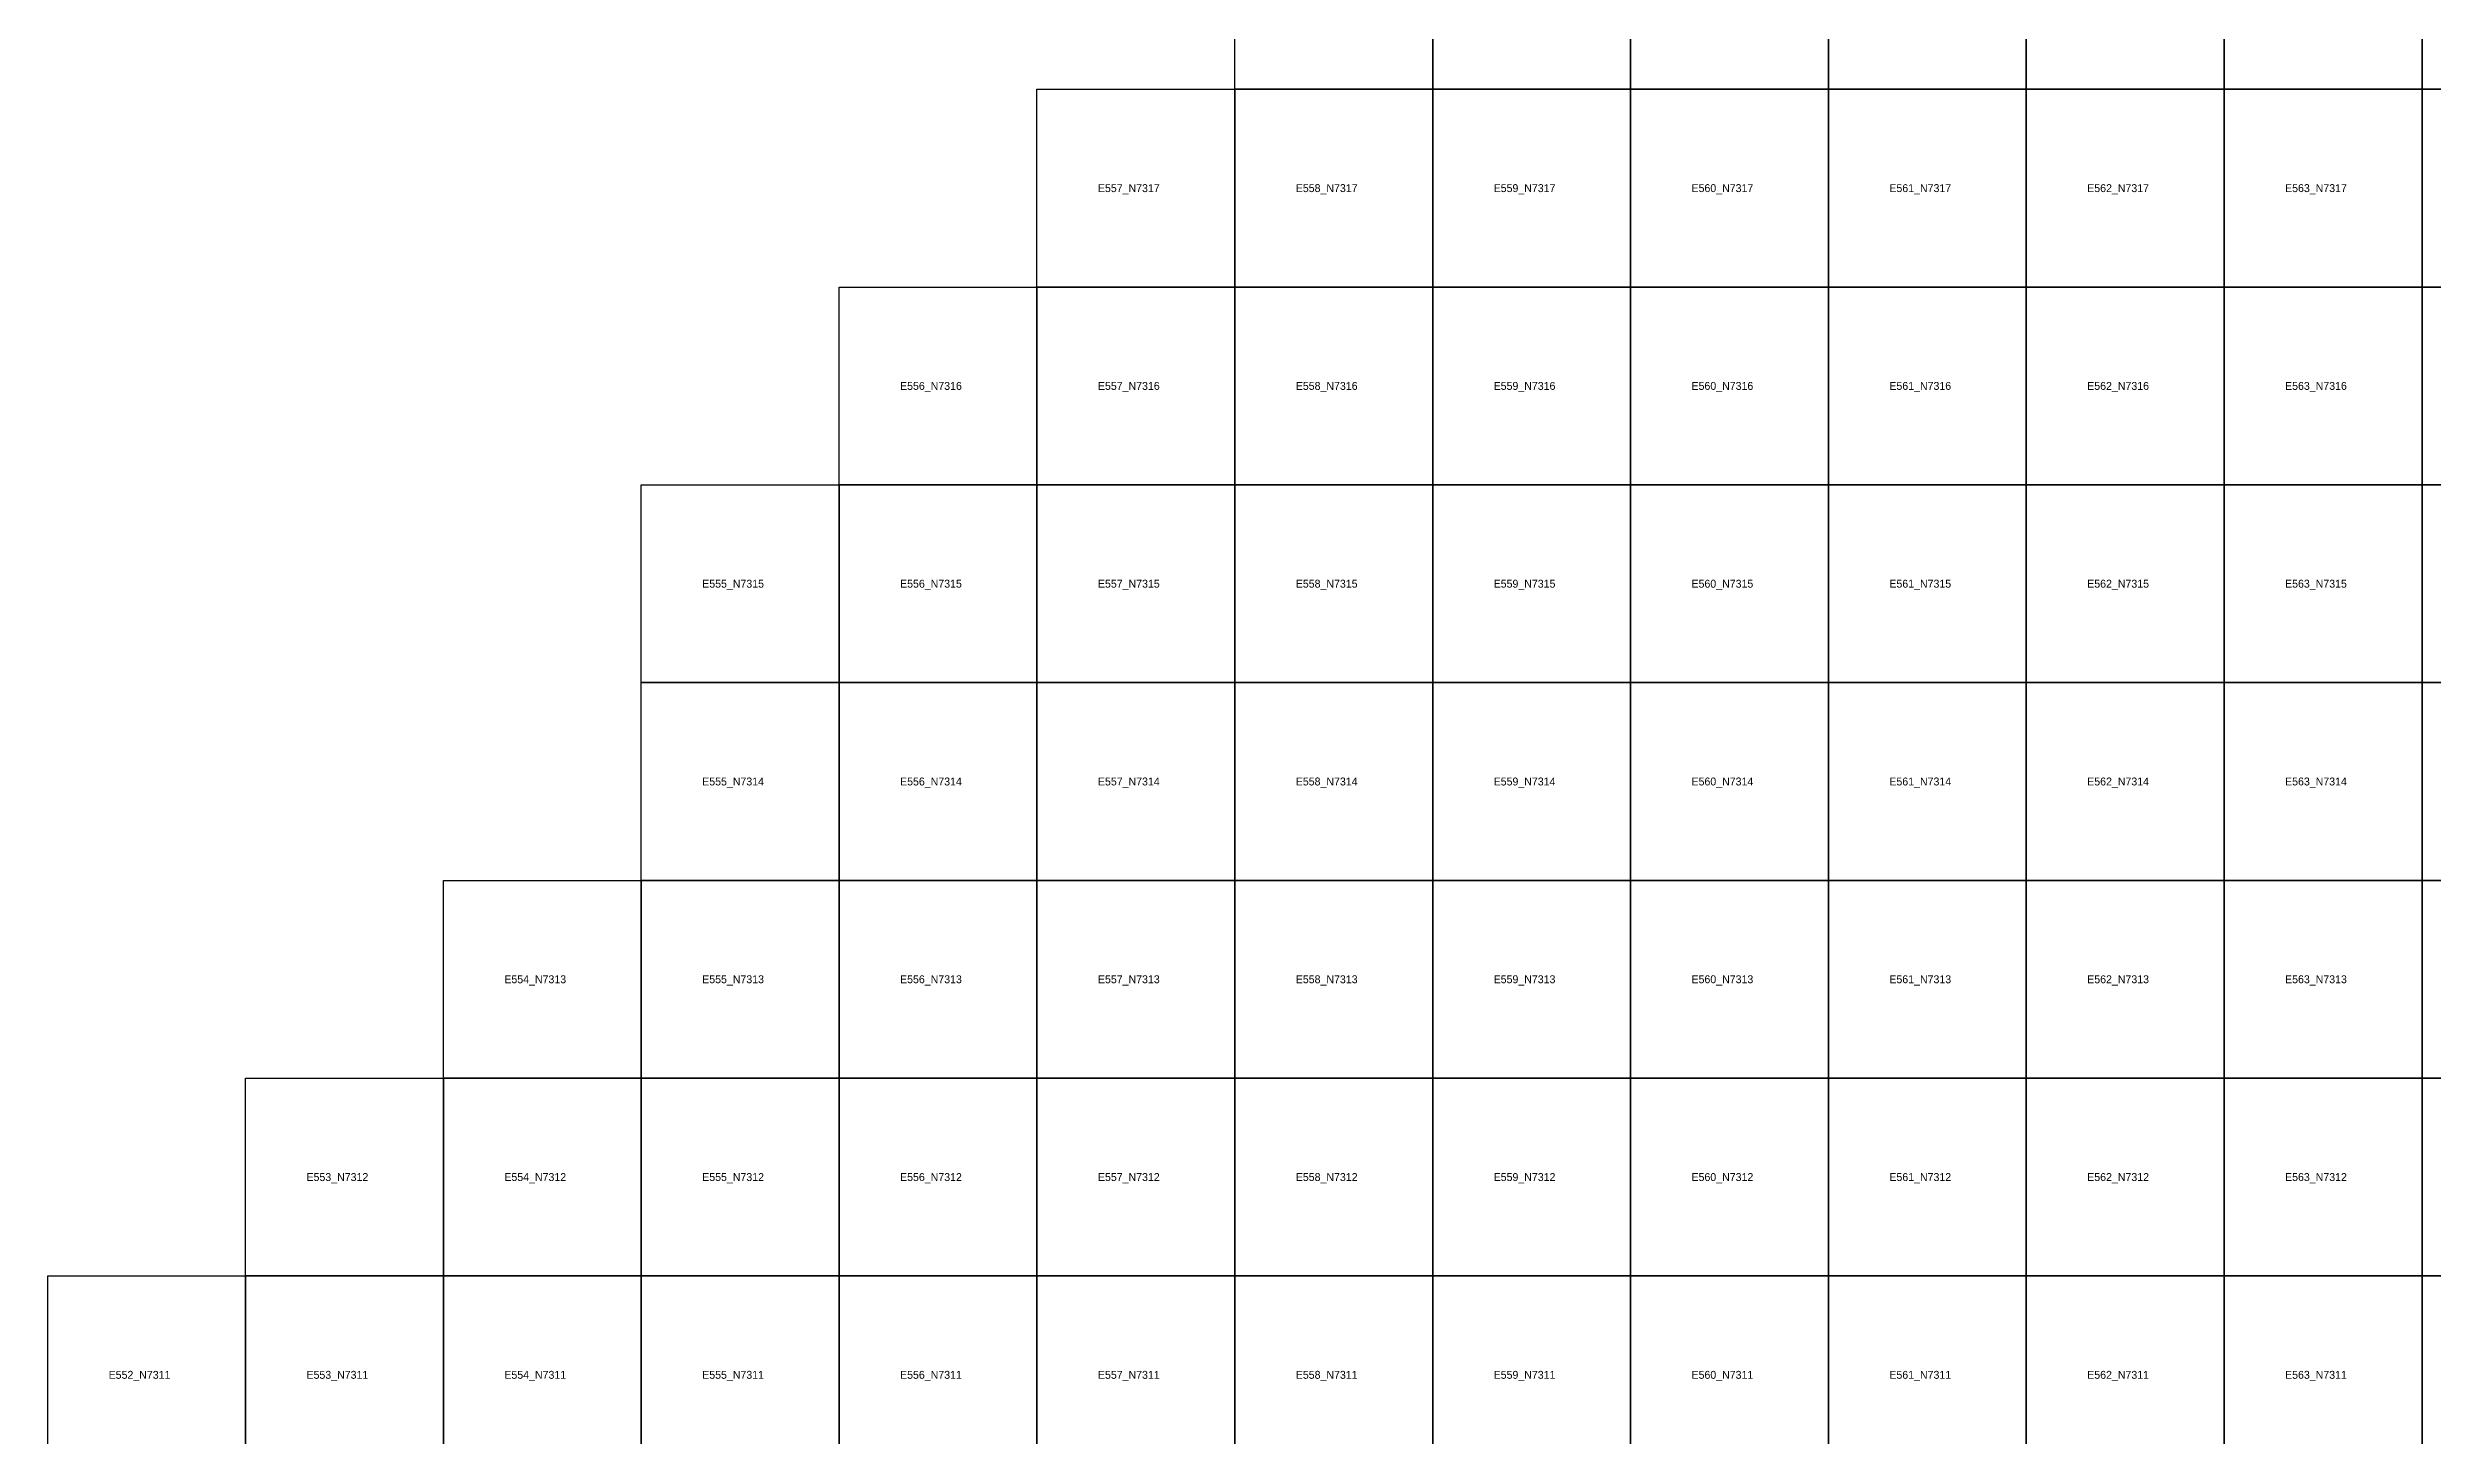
# Model space of a CAD drawing. Extents: x 546000 to 599000, y 7210000 to 7363000.
# Drawn here: x 552000 to 564052, y 7311194 to 7318210 of the extents above; entities that cross this region are included whole.
import ezdxf

# ---------------------------------------------------------------- set-up
doc = ezdxf.new("R2010")
doc.units = 0
doc.layers.add('FEATUREATTRIBS', color=7, linetype='Continuous')

msp = doc.modelspace()

# ---------------------------------------------------------------- linework, layer by layer
at = {"layer": 'FEATUREATTRIBS'}
for points in [[(558000, 7318000), (558000, 7319000), (559000, 7319000), (559000, 7318000)], [(559000, 7318000), (559000, 7319000), (560000, 7319000), (560000, 7318000)], [(560000, 7318000), (560000, 7319000), (561000, 7319000), (561000, 7318000)], [(561000, 7318000), (561000, 7319000), (562000, 7319000), (562000, 7318000)], [(562000, 7318000), (562000, 7319000), (563000, 7319000), (563000, 7318000)], [(563000, 7318000), (563000, 7319000), (564000, 7319000), (564000, 7318000)], [(564000, 7318000), (564000, 7319000), (565000, 7319000), (565000, 7318000)], [(557000, 7317000), (557000, 7318000), (558000, 7318000), (558000, 7317000)], [(558000, 7317000), (558000, 7318000), (559000, 7318000), (559000, 7317000)], [(559000, 7317000), (559000, 7318000), (560000, 7318000), (560000, 7317000)], [(560000, 7317000), (560000, 7318000), (561000, 7318000), (561000, 7317000)], [(561000, 7317000), (561000, 7318000), (562000, 7318000), (562000, 7317000)], [(562000, 7317000), (562000, 7318000), (563000, 7318000), (563000, 7317000)], [(563000, 7317000), (563000, 7318000), (564000, 7318000), (564000, 7317000)], [(564000, 7317000), (564000, 7318000), (565000, 7318000), (565000, 7317000)], [(556000, 7316000), (556000, 7317000), (557000, 7317000), (557000, 7316000)], [(557000, 7316000), (557000, 7317000), (558000, 7317000), (558000, 7316000)], [(558000, 7316000), (558000, 7317000), (559000, 7317000), (559000, 7316000)], [(559000, 7316000), (559000, 7317000), (560000, 7317000), (560000, 7316000)], [(560000, 7316000), (560000, 7317000), (561000, 7317000), (561000, 7316000)], [(561000, 7316000), (561000, 7317000), (562000, 7317000), (562000, 7316000)], [(562000, 7316000), (562000, 7317000), (563000, 7317000), (563000, 7316000)], [(563000, 7316000), (563000, 7317000), (564000, 7317000), (564000, 7316000)], [(564000, 7316000), (564000, 7317000), (565000, 7317000), (565000, 7316000)], [(555000, 7315000), (555000, 7316000), (556000, 7316000), (556000, 7315000)], [(556000, 7315000), (556000, 7316000), (557000, 7316000), (557000, 7315000)], [(557000, 7315000), (557000, 7316000), (558000, 7316000), (558000, 7315000)], [(558000, 7315000), (558000, 7316000), (559000, 7316000), (559000, 7315000)], [(559000, 7315000), (559000, 7316000), (560000, 7316000), (560000, 7315000)], [(560000, 7315000), (560000, 7316000), (561000, 7316000), (561000, 7315000)], [(561000, 7315000), (561000, 7316000), (562000, 7316000), (562000, 7315000)], [(562000, 7315000), (562000, 7316000), (563000, 7316000), (563000, 7315000)], [(563000, 7315000), (563000, 7316000), (564000, 7316000), (564000, 7315000)], [(564000, 7315000), (564000, 7316000), (565000, 7316000), (565000, 7315000)], [(555000, 7314000), (555000, 7315000), (556000, 7315000), (556000, 7314000)], [(556000, 7314000), (556000, 7315000), (557000, 7315000), (557000, 7314000)], [(557000, 7314000), (557000, 7315000), (558000, 7315000), (558000, 7314000)], [(558000, 7314000), (558000, 7315000), (559000, 7315000), (559000, 7314000)], [(559000, 7314000), (559000, 7315000), (560000, 7315000), (560000, 7314000)], [(560000, 7314000), (560000, 7315000), (561000, 7315000), (561000, 7314000)], [(561000, 7314000), (561000, 7315000), (562000, 7315000), (562000, 7314000)], [(562000, 7314000), (562000, 7315000), (563000, 7315000), (563000, 7314000)], [(563000, 7314000), (563000, 7315000), (564000, 7315000), (564000, 7314000)], [(564000, 7314000), (564000, 7315000), (565000, 7315000), (565000, 7314000)], [(554000, 7313000), (554000, 7314000), (555000, 7314000), (555000, 7313000)], [(555000, 7313000), (555000, 7314000), (556000, 7314000), (556000, 7313000)], [(556000, 7313000), (556000, 7314000), (557000, 7314000), (557000, 7313000)], [(557000, 7313000), (557000, 7314000), (558000, 7314000), (558000, 7313000)], [(558000, 7313000), (558000, 7314000), (559000, 7314000), (559000, 7313000)], [(559000, 7313000), (559000, 7314000), (560000, 7314000), (560000, 7313000)], [(560000, 7313000), (560000, 7314000), (561000, 7314000), (561000, 7313000)], [(561000, 7313000), (561000, 7314000), (562000, 7314000), (562000, 7313000)], [(562000, 7313000), (562000, 7314000), (563000, 7314000), (563000, 7313000)], [(563000, 7313000), (563000, 7314000), (564000, 7314000), (564000, 7313000)], [(564000, 7313000), (564000, 7314000), (565000, 7314000), (565000, 7313000)], [(553000, 7312000), (553000, 7313000), (554000, 7313000), (554000, 7312000)], [(554000, 7312000), (554000, 7313000), (555000, 7313000), (555000, 7312000)], [(555000, 7312000), (555000, 7313000), (556000, 7313000), (556000, 7312000)], [(556000, 7312000), (556000, 7313000), (557000, 7313000), (557000, 7312000)], [(557000, 7312000), (557000, 7313000), (558000, 7313000), (558000, 7312000)], [(558000, 7312000), (558000, 7313000), (559000, 7313000), (559000, 7312000)], [(559000, 7312000), (559000, 7313000), (560000, 7313000), (560000, 7312000)], [(560000, 7312000), (560000, 7313000), (561000, 7313000), (561000, 7312000)], [(561000, 7312000), (561000, 7313000), (562000, 7313000), (562000, 7312000)], [(562000, 7312000), (562000, 7313000), (563000, 7313000), (563000, 7312000)], [(563000, 7312000), (563000, 7313000), (564000, 7313000), (564000, 7312000)], [(564000, 7312000), (564000, 7313000), (565000, 7313000), (565000, 7312000)], [(552000, 7311000), (552000, 7312000), (553000, 7312000), (553000, 7311000)], [(553000, 7311000), (553000, 7312000), (554000, 7312000), (554000, 7311000)], [(554000, 7311000), (554000, 7312000), (555000, 7312000), (555000, 7311000)], [(555000, 7311000), (555000, 7312000), (556000, 7312000), (556000, 7311000)], [(556000, 7311000), (556000, 7312000), (557000, 7312000), (557000, 7311000)], [(557000, 7311000), (557000, 7312000), (558000, 7312000), (558000, 7311000)], [(558000, 7311000), (558000, 7312000), (559000, 7312000), (559000, 7311000)], [(559000, 7311000), (559000, 7312000), (560000, 7312000), (560000, 7311000)], [(560000, 7311000), (560000, 7312000), (561000, 7312000), (561000, 7311000)], [(561000, 7311000), (561000, 7312000), (562000, 7312000), (562000, 7311000)], [(562000, 7311000), (562000, 7312000), (563000, 7312000), (563000, 7311000)], [(563000, 7311000), (563000, 7312000), (564000, 7312000), (564000, 7311000)], [(564000, 7311000), (564000, 7312000), (565000, 7312000), (565000, 7311000)]]:
    msp.add_lwpolyline(points, close=True, dxfattribs=at)

# ---------------------------------------------------------------- texts
for s, p in [('E557_N7317', (557308, 7317480)), ('E558_N7317', (558308, 7317480)), ('E559_N7317', (559308, 7317480)), ('E560_N7317', (560308, 7317480)), ('E561_N7317', (561308, 7317480)), ('E562_N7317', (562308, 7317480)), ('E563_N7317', (563308, 7317480)), ('E556_N7316', (556308, 7316480)), ('E557_N7316', (557308, 7316480)), ('E558_N7316', (558308, 7316480)), ('E559_N7316', (559308, 7316480)), ('E560_N7316', (560308, 7316480)), ('E561_N7316', (561308, 7316480)), ('E562_N7316', (562308, 7316480)), ('E563_N7316', (563308, 7316480)), ('E555_N7315', (555308, 7315480)), ('E556_N7315', (556308, 7315480)), ('E557_N7315', (557308, 7315480)), ('E558_N7315', (558308, 7315480)), ('E559_N7315', (559308, 7315480)), ('E560_N7315', (560308, 7315480)), ('E561_N7315', (561308, 7315480)), ('E562_N7315', (562308, 7315480)), ('E563_N7315', (563308, 7315480)), ('E555_N7314', (555308, 7314480)), ('E556_N7314', (556308, 7314480)), ('E557_N7314', (557308, 7314480)), ('E558_N7314', (558308, 7314480)), ('E559_N7314', (559308, 7314480)), ('E560_N7314', (560308, 7314480)), ('E561_N7314', (561308, 7314480)), ('E562_N7314', (562308, 7314480)), ('E563_N7314', (563308, 7314480)), ('E554_N7313', (554308, 7313480)), ('E555_N7313', (555308, 7313480)), ('E556_N7313', (556308, 7313480)), ('E557_N7313', (557308, 7313480)), ('E558_N7313', (558308, 7313480)), ('E559_N7313', (559308, 7313480)), ('E560_N7313', (560308, 7313480)), ('E561_N7313', (561308, 7313480)), ('E562_N7313', (562308, 7313480)), ('E563_N7313', (563308, 7313480)), ('E553_N7312', (553308, 7312480)), ('E554_N7312', (554308, 7312480)), ('E555_N7312', (555308, 7312480)), ('E556_N7312', (556308, 7312480)), ('E557_N7312', (557308, 7312480)), ('E558_N7312', (558308, 7312480)), ('E559_N7312', (559308, 7312480)), ('E560_N7312', (560308, 7312480)), ('E561_N7312', (561308, 7312480)), ('E562_N7312', (562308, 7312480)), ('E563_N7312', (563308, 7312480)), ('E552_N7311', (552308, 7311480)), ('E553_N7311', (553308, 7311480)), ('E554_N7311', (554308, 7311480)), ('E555_N7311', (555308, 7311480)), ('E556_N7311', (556308, 7311480)), ('E557_N7311', (557308, 7311480)), ('E558_N7311', (558308, 7311480)), ('E559_N7311', (559308, 7311480)), ('E560_N7311', (560308, 7311480)), ('E561_N7311', (561308, 7311480)), ('E562_N7311', (562308, 7311480)), ('E563_N7311', (563308, 7311480))]:
    msp.add_text(s, height=40, dxfattribs=at).set_placement(p)

doc.saveas('drawing.dxf')
